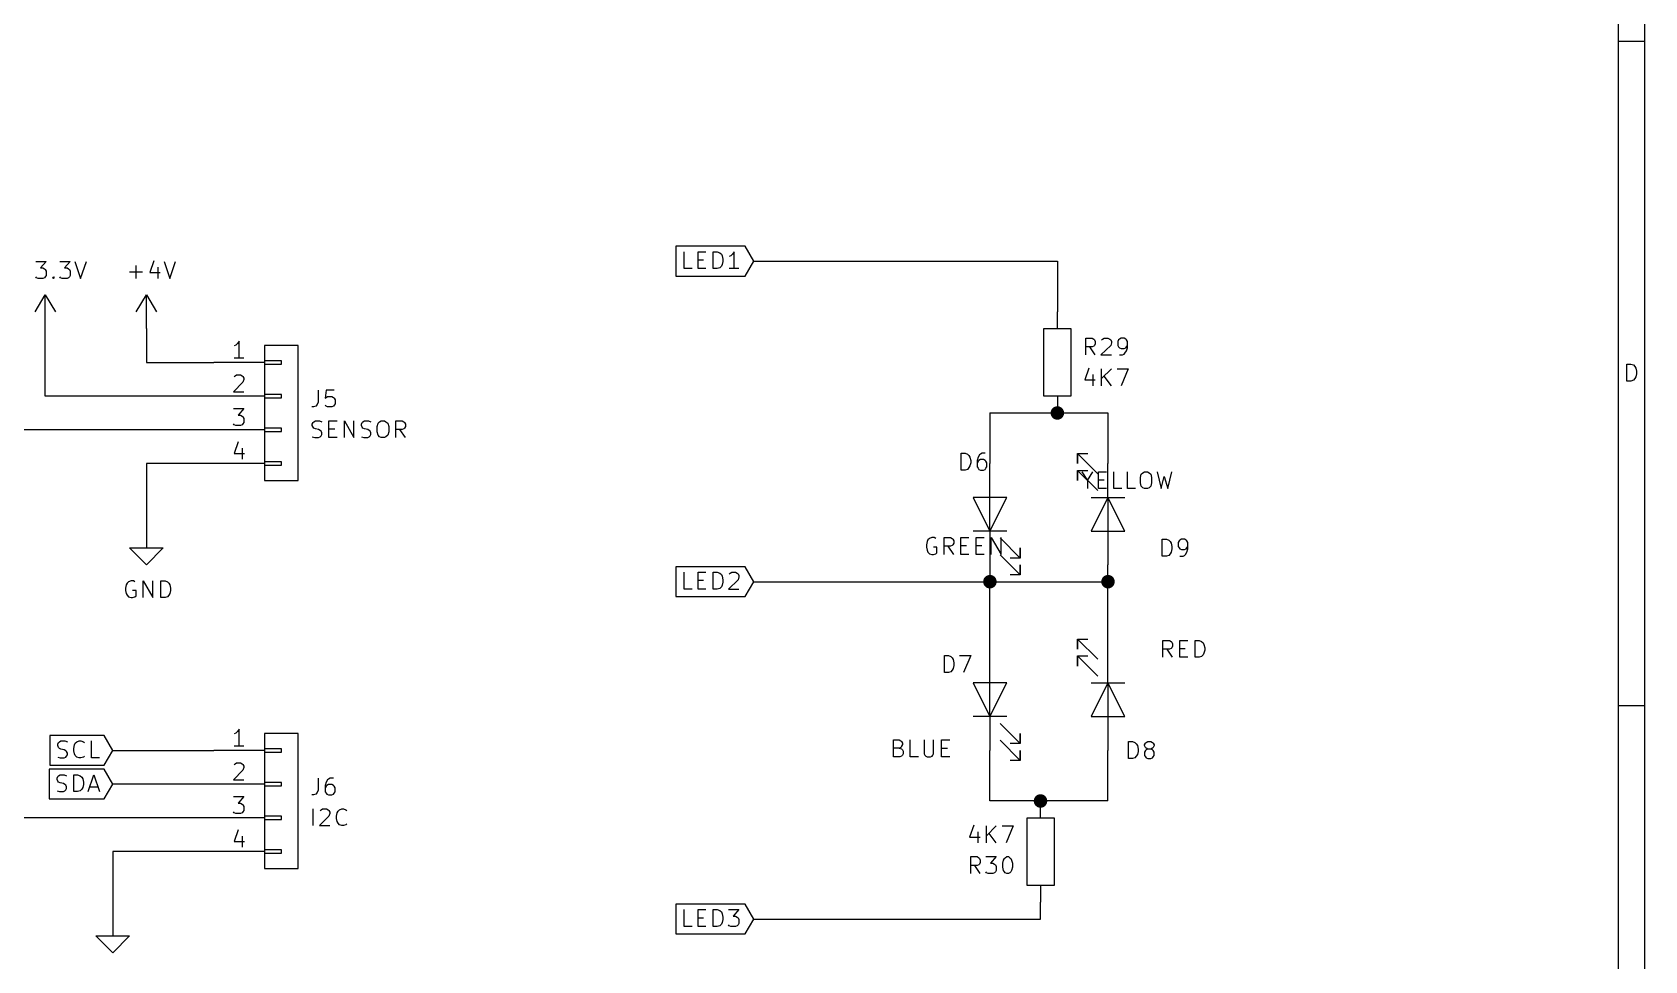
# Model space of a CAD drawing. Extents: x 10 to 410, y -287 to -10.
# Drawn here: x 288.6 to 410, y -229.2 to -159.3 of the extents above; entities that cross this region are included whole.
import ezdxf

# ---------------------------------------------------------------- set-up
doc = ezdxf.new("R2010")
doc.units = 0
doc.header["$MEASUREMENT"] = 0
for name, color, linetype in [('CYAN2', 4, 'CONTINUOUS'), ('GREEN2', 3, 'CONTINUOUS'), ('LYELLOW', 51, 'CONTINUOUS'), ('RED2', 1, 'CONTINUOUS')]:
    doc.layers.add(name, color=color, linetype=linetype)

msp = doc.modelspace()

# ---------------------------------------------------------------- linework, layer by layer
at = {"layer": 'CYAN2', "linetype": 'CONTINUOUS'}
for p, q in [((288.849, -176.555), (289.636, -176.555)), ((289.636, -176.555), (289.204, -177.038)), ((289.204, -177.038), (289.382, -177.038)), ((289.382, -177.038), (289.509, -177.114)), ((289.509, -177.114), (289.56, -177.165)), ((289.56, -177.165), (289.636, -177.292)), ((290.652, -176.555), (291.44, -176.555)), ((291.44, -176.555), (291.008, -177.038)), ((291.008, -177.038), (291.211, -177.038)), ((291.211, -177.038), (291.313, -177.114)), ((291.313, -177.114), (291.389, -177.165)), ((291.389, -177.165), (291.44, -177.292)), ((291.795, -176.555), (292.227, -177.825)), ((292.227, -177.825), (292.659, -176.555)), ((296.393, -177.825), (296.393, -176.86)), ((297.739, -176.505), (297.434, -177.394)), ((298.044, -176.987), (298.044, -177.825)), ((298.526, -176.555), (298.933, -177.825)), ((298.933, -177.825), (299.364, -176.555)), ((288.9, -177.775), (288.849, -177.698)), ((289.027, -177.825), (288.9, -177.775)), ((289.382, -177.825), (289.027, -177.825)), ((289.509, -177.775), (289.382, -177.825)), ((289.56, -177.698), (289.509, -177.775)), ((289.636, -177.597), (289.56, -177.698)), ((289.636, -177.292), (289.636, -177.597)), ((290.119, -177.775), (290.17, -177.698)), ((290.17, -177.825), (290.119, -177.775)), ((290.17, -177.698), (290.22, -177.775)), ((290.17, -177.698), (290.17, -177.825)), ((290.22, -177.775), (290.17, -177.825)), ((290.703, -177.775), (290.652, -177.698)), ((290.83, -177.825), (290.703, -177.775)), ((291.211, -177.825), (290.83, -177.825)), ((291.313, -177.775), (291.211, -177.825)), ((291.389, -177.698), (291.313, -177.775)), ((291.44, -177.597), (291.389, -177.698)), ((291.44, -177.292), (291.44, -177.597)), ((295.91, -177.343), (296.875, -177.343)), ((297.434, -177.394), (298.221, -177.394)), ((367.894, -183.591), (367.894, -182.321)), ((367.894, -182.321), (368.376, -182.321)), ((368.376, -182.982), (367.894, -182.982)), ((368.605, -183.591), (368.198, -182.982)), ((368.376, -182.321), (368.503, -182.397)), ((368.503, -182.931), (368.376, -182.982)), ((368.503, -182.397), (368.554, -182.448)), ((368.554, -182.88), (368.503, -182.931)), ((368.554, -182.448), (368.605, -182.575)), ((368.605, -182.753), (368.554, -182.88)), ((368.605, -182.575), (368.605, -182.753)), ((369.773, -182.88), (369.037, -183.591)), ((369.087, -182.448), (369.164, -182.397)), ((369.164, -182.397), (369.291, -182.321)), ((369.291, -182.321), (369.57, -182.321)), ((369.57, -182.321), (369.697, -182.397)), ((369.697, -182.397), (369.773, -182.448)), ((369.773, -182.448), (369.824, -182.575)), ((369.824, -182.677), (369.773, -182.88)), ((369.824, -182.575), (369.824, -182.677)), ((370.357, -182.448), (370.307, -182.575)), ((370.307, -182.575), (370.307, -182.88)), ((370.307, -182.88), (370.357, -182.982)), ((370.434, -182.397), (370.357, -182.448)), ((370.357, -182.982), (370.434, -183.058)), ((370.561, -182.321), (370.434, -182.397)), ((370.434, -183.058), (370.561, -183.109)), ((370.789, -182.321), (370.561, -182.321)), ((370.561, -183.109), (370.789, -183.109)), ((370.916, -182.397), (370.789, -182.321)), ((370.789, -183.109), (370.916, -183.058)), ((370.84, -183.464), (370.967, -183.286)), ((370.967, -182.448), (370.916, -182.397)), ((370.916, -183.058), (370.967, -182.982)), ((371.043, -182.575), (370.967, -182.448)), ((370.967, -182.982), (371.043, -182.88)), ((370.967, -183.286), (371.043, -183.058)), ((371.043, -183.058), (371.043, -182.575)), ((369.037, -183.591), (369.824, -183.591)), ((370.434, -183.591), (370.662, -183.591)), ((370.662, -183.591), (370.789, -183.54)), ((370.789, -183.54), (370.84, -183.464)), ((368.122, -184.582), (367.817, -185.471)), ((367.817, -185.471), (368.605, -185.471)), ((368.427, -185.064), (368.427, -185.903)), ((369.087, -185.903), (369.087, -184.633)), ((369.824, -184.633), (369.087, -185.369)), ((369.824, -185.903), (369.291, -185.191)), ((370.256, -184.633), (371.094, -184.633)), ((371.094, -184.633), (370.561, -185.903)), ((310.109, -186.233), (310.109, -187.147)), ((310.718, -186.233), (310.642, -186.842)), ((310.642, -186.842), (310.718, -186.792)), ((311.302, -186.233), (310.718, -186.233)), ((310.718, -186.792), (310.82, -186.715)), ((310.82, -186.715), (311.125, -186.715)), ((311.125, -186.715), (311.252, -186.792)), ((311.252, -186.792), (311.302, -186.842)), ((311.302, -186.842), (311.379, -186.969)), ((309.753, -187.503), (309.626, -187.503)), ((309.931, -187.452), (309.753, -187.503)), ((310.032, -187.325), (309.931, -187.452)), ((310.109, -187.147), (310.032, -187.325)), ((310.718, -187.452), (310.642, -187.376)), ((310.82, -187.503), (310.718, -187.452)), ((311.125, -187.503), (310.82, -187.503)), ((311.252, -187.452), (311.125, -187.503)), ((311.302, -187.376), (311.252, -187.452)), ((311.379, -187.274), (311.302, -187.376)), ((311.379, -186.969), (311.379, -187.274)), ((309.651, -188.798), (309.728, -188.671)), ((309.651, -188.9), (309.651, -188.798)), ((309.728, -189.027), (309.651, -188.9)), ((309.728, -188.671), (309.778, -188.62)), ((309.778, -189.103), (309.728, -189.027)), ((309.778, -188.62), (309.905, -188.544)), ((309.905, -189.154), (309.778, -189.103)), ((309.905, -188.544), (310.21, -188.544)), ((310.134, -189.205), (309.905, -189.154)), ((310.261, -189.281), (310.134, -189.205)), ((310.21, -188.544), (310.388, -188.62)), ((310.337, -189.332), (310.261, -189.281)), ((310.388, -189.459), (310.337, -189.332)), ((310.921, -189.814), (310.921, -188.544)), ((310.921, -188.544), (311.531, -188.544)), ((310.921, -189.154), (311.353, -189.154)), ((312.09, -189.814), (312.09, -188.544)), ((312.09, -188.544), (312.801, -189.814)), ((312.801, -189.814), (312.801, -188.544)), ((313.36, -188.798), (313.411, -188.671)), ((313.36, -188.9), (313.36, -188.798)), ((313.411, -189.027), (313.36, -188.9)), ((313.411, -188.671), (313.461, -188.62)), ((313.461, -189.103), (313.411, -189.027)), ((313.461, -188.62), (313.588, -188.544)), ((313.588, -189.154), (313.461, -189.103)), ((313.588, -188.544), (313.893, -188.544)), ((313.842, -189.205), (313.588, -189.154)), ((313.944, -189.281), (313.842, -189.205)), ((313.893, -188.544), (314.071, -188.62)), ((314.02, -189.332), (313.944, -189.281)), ((314.071, -189.459), (314.02, -189.332)), ((314.554, -188.976), (314.63, -188.722)), ((314.554, -189.382), (314.554, -188.976)), ((314.63, -189.636), (314.554, -189.382)), ((314.63, -188.722), (314.731, -188.62)), ((314.731, -188.62), (314.858, -188.544)), ((314.858, -188.544), (315.112, -188.544)), ((315.112, -188.544), (315.214, -188.62)), ((315.214, -188.62), (315.341, -188.722)), ((315.341, -188.722), (315.417, -188.976)), ((315.417, -189.382), (315.341, -189.636)), ((315.417, -188.976), (315.417, -189.382)), ((315.951, -189.814), (315.951, -188.544)), ((315.951, -188.544), (316.433, -188.544)), ((316.433, -189.205), (315.951, -189.205)), ((316.687, -189.814), (316.255, -189.205)), ((316.433, -188.544), (316.56, -188.62)), ((316.56, -189.154), (316.433, -189.205)), ((316.56, -188.62), (316.611, -188.671)), ((316.611, -189.103), (316.56, -189.154)), ((316.611, -188.671), (316.687, -188.798)), ((316.687, -188.976), (316.611, -189.103)), ((316.687, -188.798), (316.687, -188.976)), ((309.651, -189.763), (309.855, -189.814)), ((309.855, -189.814), (310.134, -189.814)), ((310.134, -189.814), (310.261, -189.763)), ((310.261, -189.763), (310.337, -189.687)), ((310.337, -189.687), (310.388, -189.586)), ((310.388, -189.586), (310.388, -189.459)), ((311.531, -189.814), (310.921, -189.814)), ((313.36, -189.763), (313.538, -189.814)), ((313.538, -189.814), (313.842, -189.814)), ((313.842, -189.814), (313.944, -189.763)), ((313.944, -189.763), (314.02, -189.687)), ((314.02, -189.687), (314.071, -189.586)), ((314.071, -189.586), (314.071, -189.459)), ((314.731, -189.763), (314.63, -189.636)), ((314.858, -189.814), (314.731, -189.763)), ((315.112, -189.814), (314.858, -189.814)), ((315.214, -189.763), (315.112, -189.814)), ((315.341, -189.636), (315.214, -189.763)), ((358.521, -192.253), (358.521, -190.983)), ((358.521, -190.983), (358.826, -190.983)), ((358.826, -190.983), (359.004, -191.059)), ((359.004, -191.059), (359.105, -191.16)), ((359.105, -191.16), (359.181, -191.287)), ((359.181, -191.287), (359.232, -191.541)), ((359.232, -191.719), (359.181, -191.948)), ((359.232, -191.541), (359.232, -191.719)), ((359.791, -191.287), (359.715, -191.541)), ((359.715, -191.541), (359.715, -192.024)), ((359.791, -191.592), (359.715, -191.719)), ((359.893, -191.11), (359.791, -191.287)), ((359.842, -191.541), (359.791, -191.592)), ((359.969, -191.465), (359.842, -191.541)), ((359.969, -191.059), (359.893, -191.11)), ((360.096, -190.983), (359.969, -191.059)), ((360.197, -191.465), (359.969, -191.465)), ((360.324, -190.983), (360.096, -190.983)), ((360.324, -191.541), (360.197, -191.465)), ((360.375, -191.592), (360.324, -191.541)), ((360.451, -191.719), (360.375, -191.592)), ((360.451, -192.024), (360.451, -191.719)), ((358.826, -192.253), (358.521, -192.253)), ((359.004, -192.202), (358.826, -192.253)), ((359.105, -192.075), (359.004, -192.202)), ((359.181, -191.948), (359.105, -192.075)), ((359.715, -192.024), (359.791, -192.126)), ((359.791, -192.126), (359.842, -192.202)), ((359.842, -192.202), (359.969, -192.253)), ((359.969, -192.253), (360.197, -192.253)), ((360.197, -192.253), (360.324, -192.202)), ((360.324, -192.202), (360.375, -192.126)), ((360.375, -192.126), (360.451, -192.024)), ((367.589, -192.38), (368.021, -193.04)), ((368.021, -193.04), (368.427, -192.38)), ((368.859, -193.65), (368.859, -192.38)), ((368.859, -192.38), (369.468, -192.38)), ((368.859, -192.989), (369.291, -192.989)), ((370.002, -193.65), (370.002, -192.38)), ((371.043, -193.65), (371.043, -192.38)), ((372.008, -192.811), (372.059, -192.557)), ((372.008, -193.218), (372.008, -192.811)), ((372.059, -192.557), (372.186, -192.456)), ((372.186, -192.456), (372.313, -192.38)), ((372.313, -192.38), (372.542, -192.38)), ((372.542, -192.38), (372.669, -192.456)), ((372.669, -192.456), (372.796, -192.557)), ((372.796, -192.557), (372.847, -192.811)), ((372.847, -192.811), (372.847, -193.218)), ((373.278, -192.38), (373.583, -193.65)), ((373.583, -193.65), (373.812, -192.735)), ((373.812, -192.735), (374.066, -193.65)), ((374.066, -193.65), (374.371, -192.38)), ((368.021, -193.04), (368.021, -193.65)), ((369.468, -193.65), (368.859, -193.65)), ((370.611, -193.65), (370.002, -193.65)), ((371.653, -193.65), (371.043, -193.65)), ((372.059, -193.472), (372.008, -193.218)), ((372.186, -193.599), (372.059, -193.472)), ((372.313, -193.65), (372.186, -193.599)), ((372.542, -193.65), (372.313, -193.65)), ((372.669, -193.599), (372.542, -193.65)), ((372.796, -193.472), (372.669, -193.599)), ((372.847, -193.218), (372.796, -193.472)), ((355.956, -197.637), (355.905, -197.891)), ((356.006, -197.51), (355.956, -197.637)), ((356.133, -197.409), (356.006, -197.51)), ((356.311, -197.333), (356.133, -197.409)), ((356.489, -197.333), (356.311, -197.333)), ((356.616, -197.409), (356.489, -197.333)), ((357.226, -198.603), (357.226, -197.333)), ((357.226, -197.333), (357.708, -197.333)), ((357.708, -197.333), (357.835, -197.409)), ((357.835, -197.409), (357.886, -197.46)), ((357.886, -197.46), (357.962, -197.587)), ((357.962, -197.764), (357.886, -197.891)), ((357.962, -197.587), (357.962, -197.764)), ((358.496, -198.603), (358.496, -197.333)), ((358.496, -197.333), (359.105, -197.333)), ((359.639, -198.603), (359.639, -197.333)), ((359.639, -197.333), (360.248, -197.333)), ((360.782, -198.603), (360.782, -197.333)), ((360.782, -197.333), (361.518, -198.603)), ((361.518, -198.603), (361.518, -197.333)), ((373.659, -198.73), (373.659, -197.46)), ((373.659, -197.46), (373.964, -197.46)), ((373.964, -197.46), (374.142, -197.536)), ((374.142, -197.536), (374.244, -197.637)), ((374.244, -197.637), (374.32, -197.764)), ((374.32, -197.764), (374.371, -198.018)), ((374.929, -197.587), (374.853, -197.714)), ((374.853, -197.714), (374.853, -198.018)), ((374.98, -197.536), (374.929, -197.587)), ((375.107, -197.46), (374.98, -197.536)), ((375.336, -197.46), (375.107, -197.46)), ((375.463, -197.536), (375.336, -197.46)), ((375.514, -197.587), (375.463, -197.536)), ((375.59, -197.714), (375.514, -197.587)), ((375.59, -198.196), (375.59, -197.714)), ((355.905, -197.891), (355.905, -198.069)), ((355.905, -198.069), (355.956, -198.298)), ((355.956, -198.298), (356.006, -198.425)), ((356.006, -198.425), (356.133, -198.552)), ((356.133, -198.552), (356.311, -198.603)), ((356.311, -198.603), (356.438, -198.603)), ((356.692, -198.069), (356.438, -198.069)), ((356.438, -198.603), (356.616, -198.552)), ((356.616, -198.552), (356.692, -198.476)), ((356.692, -198.476), (356.692, -198.069)), ((357.708, -197.993), (357.226, -197.993)), ((357.962, -198.603), (357.53, -197.993)), ((357.835, -197.942), (357.708, -197.993)), ((357.886, -197.891), (357.835, -197.942)), ((358.496, -197.942), (358.927, -197.942)), ((359.105, -198.603), (358.496, -198.603)), ((359.639, -197.942), (360.07, -197.942)), ((360.248, -198.603), (359.639, -198.603)), ((373.964, -198.73), (373.659, -198.73)), ((374.142, -198.679), (373.964, -198.73)), ((374.244, -198.552), (374.142, -198.679)), ((374.32, -198.425), (374.244, -198.552)), ((374.371, -198.196), (374.32, -198.425)), ((374.371, -198.018), (374.371, -198.196)), ((374.853, -198.018), (374.929, -198.12)), ((374.929, -198.12), (374.98, -198.196)), ((374.98, -198.196), (375.107, -198.247)), ((374.98, -198.73), (375.234, -198.73)), ((375.107, -198.247), (375.336, -198.247)), ((375.234, -198.73), (375.336, -198.679)), ((375.336, -198.247), (375.463, -198.196)), ((375.336, -198.679), (375.412, -198.603)), ((375.412, -198.603), (375.514, -198.425)), ((375.463, -198.196), (375.514, -198.12)), ((375.514, -198.12), (375.59, -198.018)), ((375.514, -198.425), (375.59, -198.196)), ((295.656, -200.889), (295.605, -201.143)), ((295.605, -201.143), (295.605, -201.32)), ((295.605, -201.32), (295.656, -201.549)), ((295.732, -200.762), (295.656, -200.889)), ((295.834, -200.66), (295.732, -200.762)), ((296.037, -200.584), (295.834, -200.66)), ((296.215, -200.584), (296.037, -200.584)), ((296.393, -201.32), (296.139, -201.32)), ((296.316, -200.66), (296.215, -200.584)), ((296.393, -201.727), (296.393, -201.32)), ((296.926, -201.854), (296.926, -200.584)), ((296.926, -200.584), (297.663, -201.854)), ((297.663, -201.854), (297.663, -200.584)), ((298.272, -201.854), (298.272, -200.584)), ((298.272, -200.584), (298.577, -200.584)), ((298.577, -200.584), (298.755, -200.66)), ((298.755, -200.66), (298.856, -200.762)), ((298.856, -200.762), (298.933, -200.889)), ((298.933, -200.889), (298.983, -201.143)), ((298.983, -201.32), (298.933, -201.549)), ((298.983, -201.143), (298.983, -201.32)), ((295.656, -201.549), (295.732, -201.676)), ((295.732, -201.676), (295.834, -201.803)), ((295.834, -201.803), (296.037, -201.854)), ((296.037, -201.854), (296.139, -201.854)), ((296.139, -201.854), (296.316, -201.803)), ((296.316, -201.803), (296.393, -201.727)), ((298.577, -201.854), (298.272, -201.854)), ((298.755, -201.803), (298.577, -201.854)), ((298.856, -201.676), (298.755, -201.803)), ((298.933, -201.549), (298.856, -201.676)), ((373.71, -206.35), (373.71, -205.08)), ((373.71, -205.08), (374.193, -205.08)), ((374.193, -205.08), (374.32, -205.156)), ((374.32, -205.156), (374.371, -205.207)), ((374.98, -206.35), (374.98, -205.08)), ((374.98, -205.08), (375.59, -205.08)), ((376.123, -206.35), (376.123, -205.08)), ((376.123, -205.08), (376.428, -205.08)), ((376.428, -205.08), (376.606, -205.156)), ((376.606, -205.156), (376.733, -205.257)), ((357.251, -207.493), (357.251, -206.223)), ((357.251, -206.223), (357.556, -206.223)), ((357.556, -206.223), (357.734, -206.299)), ((357.734, -206.299), (357.835, -206.4)), ((358.394, -206.223), (359.232, -206.223)), ((359.232, -206.223), (358.699, -207.493)), ((374.193, -205.74), (373.71, -205.74)), ((374.421, -206.35), (374.015, -205.74)), ((374.32, -205.689), (374.193, -205.74)), ((374.371, -205.638), (374.32, -205.689)), ((374.371, -205.207), (374.421, -205.334)), ((374.421, -205.511), (374.371, -205.638)), ((374.421, -205.334), (374.421, -205.511)), ((374.98, -205.689), (375.387, -205.689)), ((375.59, -206.35), (374.98, -206.35)), ((376.428, -206.35), (376.123, -206.35)), ((376.606, -206.299), (376.428, -206.35)), ((376.733, -206.172), (376.606, -206.299)), ((376.733, -205.257), (376.784, -205.384)), ((376.784, -206.045), (376.733, -206.172)), ((376.784, -205.384), (376.86, -205.638)), ((376.86, -205.816), (376.784, -206.045)), ((376.86, -205.638), (376.86, -205.816)), ((357.556, -207.493), (357.251, -207.493)), ((357.734, -207.442), (357.556, -207.493)), ((357.835, -207.315), (357.734, -207.442)), ((357.835, -206.4), (357.911, -206.527)), ((357.911, -207.188), (357.835, -207.315)), ((357.911, -206.527), (357.962, -206.781)), ((357.962, -206.959), (357.911, -207.188)), ((357.962, -206.781), (357.962, -206.959)), ((353.416, -213.843), (353.416, -212.573)), ((353.416, -212.573), (353.847, -212.573)), ((353.847, -213.182), (353.416, -213.182)), ((353.847, -212.573), (353.974, -212.649)), ((353.974, -213.131), (353.847, -213.182)), ((353.847, -213.182), (354.025, -213.233)), ((353.974, -212.649), (354.025, -212.7)), ((354.025, -213.055), (353.974, -213.131)), ((354.025, -212.7), (354.101, -212.827)), ((354.101, -212.928), (354.025, -213.055)), ((354.025, -213.233), (354.101, -213.309)), ((354.101, -212.827), (354.101, -212.928)), ((354.101, -213.309), (354.152, -213.411)), ((354.152, -213.614), (354.101, -213.716)), ((354.152, -213.411), (354.152, -213.614)), ((354.686, -213.843), (354.686, -212.573)), ((355.727, -212.573), (355.727, -213.614)), ((355.727, -213.614), (355.778, -213.716)), ((356.387, -213.716), (356.438, -213.614)), ((356.438, -213.614), (356.438, -212.573)), ((357.048, -213.843), (357.048, -212.573)), ((357.048, -212.573), (357.657, -212.573)), ((357.048, -213.182), (357.48, -213.182)), ((371.119, -213.97), (371.119, -212.7)), ((371.119, -212.7), (371.424, -212.7)), ((371.424, -212.7), (371.602, -212.776)), ((371.602, -212.776), (371.704, -212.877)), ((371.704, -212.877), (371.78, -213.004)), ((371.78, -213.004), (371.831, -213.258)), ((371.831, -213.436), (371.78, -213.665)), ((371.831, -213.258), (371.831, -213.436)), ((372.313, -212.954), (372.389, -212.827)), ((372.313, -213.004), (372.313, -212.954)), ((372.389, -213.131), (372.313, -213.004)), ((372.389, -213.36), (372.313, -213.487)), ((372.313, -213.487), (372.313, -213.741)), ((372.389, -212.827), (372.44, -212.776)), ((372.44, -213.182), (372.389, -213.131)), ((372.44, -213.309), (372.389, -213.36)), ((372.44, -212.776), (372.567, -212.7)), ((372.567, -213.258), (372.44, -213.182)), ((372.567, -213.258), (372.44, -213.309)), ((372.567, -212.7), (372.796, -212.7)), ((372.796, -213.258), (372.567, -213.258)), ((372.796, -212.7), (372.923, -212.776)), ((372.923, -213.182), (372.796, -213.258)), ((372.923, -213.309), (372.796, -213.258)), ((372.923, -212.776), (372.974, -212.827)), ((372.974, -213.131), (372.923, -213.182)), ((372.974, -213.36), (372.923, -213.309)), ((372.974, -212.827), (373.05, -212.954)), ((373.05, -213.004), (372.974, -213.131)), ((373.05, -213.487), (372.974, -213.36)), ((373.05, -212.954), (373.05, -213.004)), ((373.05, -213.741), (373.05, -213.487)), ((353.898, -213.843), (353.416, -213.843)), ((354.025, -213.792), (353.898, -213.843)), ((354.101, -213.716), (354.025, -213.792)), ((355.295, -213.843), (354.686, -213.843)), ((355.778, -213.716), (355.854, -213.792)), ((355.854, -213.792), (355.956, -213.843)), ((355.956, -213.843), (356.21, -213.843)), ((356.21, -213.843), (356.337, -213.792)), ((356.337, -213.792), (356.387, -213.716)), ((357.657, -213.843), (357.048, -213.843)), ((371.424, -213.97), (371.119, -213.97)), ((371.602, -213.919), (371.424, -213.97)), ((371.704, -213.792), (371.602, -213.919)), ((371.78, -213.665), (371.704, -213.792)), ((372.313, -213.741), (372.389, -213.843)), ((372.389, -213.843), (372.44, -213.919)), ((372.44, -213.919), (372.567, -213.97)), ((372.567, -213.97), (372.796, -213.97)), ((372.796, -213.97), (372.923, -213.919)), ((372.923, -213.919), (372.974, -213.843)), ((372.974, -213.843), (373.05, -213.741)), ((310.109, -215.443), (310.109, -216.357)), ((310.718, -215.748), (310.642, -216.002)), ((310.642, -216.002), (310.642, -216.484)), ((310.718, -216.052), (310.642, -216.179)), ((310.82, -215.57), (310.718, -215.748)), ((310.769, -216.002), (310.718, -216.052)), ((310.896, -215.925), (310.769, -216.002)), ((310.896, -215.519), (310.82, -215.57)), ((311.023, -215.443), (310.896, -215.519)), ((311.125, -215.925), (310.896, -215.925)), ((311.252, -215.443), (311.023, -215.443)), ((311.252, -216.002), (311.125, -215.925)), ((311.302, -216.052), (311.252, -216.002)), ((311.379, -216.179), (311.302, -216.052)), ((309.753, -216.713), (309.626, -216.713)), ((309.931, -216.662), (309.753, -216.713)), ((310.032, -216.535), (309.931, -216.662)), ((310.109, -216.357), (310.032, -216.535)), ((310.642, -216.484), (310.718, -216.586)), ((310.718, -216.586), (310.769, -216.662)), ((310.769, -216.662), (310.896, -216.713)), ((310.896, -216.713), (311.125, -216.713)), ((311.125, -216.713), (311.252, -216.662)), ((311.252, -216.662), (311.302, -216.586)), ((311.302, -216.586), (311.379, -216.484)), ((311.379, -216.484), (311.379, -216.179)), ((309.728, -219.024), (309.728, -217.754)), ((310.921, -218.313), (310.21, -219.024)), ((310.261, -217.881), (310.337, -217.83)), ((310.337, -217.83), (310.439, -217.754)), ((310.439, -217.754), (310.744, -217.754)), ((310.744, -217.754), (310.871, -217.83)), ((310.871, -217.83), (310.921, -217.881)), ((310.921, -217.881), (310.998, -218.008)), ((310.998, -218.11), (310.921, -218.313)), ((310.998, -218.008), (310.998, -218.11)), ((311.48, -218.313), (311.531, -218.059)), ((311.48, -218.491), (311.48, -218.313)), ((311.531, -218.719), (311.48, -218.491)), ((311.531, -218.059), (311.607, -217.932)), ((311.607, -217.932), (311.709, -217.83)), ((311.709, -217.83), (311.887, -217.754)), ((311.887, -217.754), (312.014, -217.754)), ((312.014, -217.754), (312.191, -217.83)), ((312.191, -217.83), (312.268, -217.881)), ((310.21, -219.024), (310.998, -219.024)), ((311.607, -218.846), (311.531, -218.719)), ((311.709, -218.973), (311.607, -218.846)), ((311.887, -219.024), (311.709, -218.973)), ((312.014, -219.024), (311.887, -219.024)), ((312.191, -218.973), (312.014, -219.024)), ((312.268, -218.897), (312.191, -218.973)), ((359.461, -218.999), (359.156, -219.888)), ((359.766, -219.481), (359.766, -220.32)), ((360.426, -220.32), (360.426, -219.05)), ((361.163, -219.05), (360.426, -219.786)), ((361.163, -220.32), (360.629, -219.608)), ((361.594, -219.05), (362.433, -219.05)), ((362.433, -219.05), (361.899, -220.32)), ((359.156, -219.888), (359.943, -219.888)), ((359.232, -222.631), (359.232, -221.361)), ((359.232, -221.361), (359.715, -221.361)), ((359.715, -222.021), (359.232, -222.021)), ((359.943, -222.631), (359.537, -222.021)), ((359.715, -221.361), (359.842, -221.437)), ((359.842, -221.971), (359.715, -222.021)), ((359.842, -221.437), (359.893, -221.488)), ((359.893, -221.92), (359.842, -221.971)), ((359.893, -221.488), (359.943, -221.615)), ((359.943, -221.793), (359.893, -221.92)), ((359.943, -221.615), (359.943, -221.793)), ((360.375, -221.361), (361.163, -221.361)), ((361.163, -221.361), (360.731, -221.844)), ((360.731, -221.844), (360.909, -221.844)), ((360.909, -221.844), (361.036, -221.92)), ((361.036, -221.92), (361.112, -221.971)), ((361.112, -221.971), (361.163, -222.098)), ((361.163, -222.098), (361.163, -222.402)), ((361.645, -221.844), (361.696, -221.615)), ((361.645, -222.148), (361.645, -221.844)), ((361.696, -222.402), (361.645, -222.148)), ((361.696, -221.615), (361.772, -221.488)), ((361.772, -221.488), (361.823, -221.437)), ((361.823, -221.437), (361.95, -221.361)), ((361.95, -221.361), (362.077, -221.361)), ((362.077, -221.361), (362.179, -221.437)), ((362.179, -221.437), (362.255, -221.488)), ((362.255, -221.488), (362.306, -221.615)), ((362.306, -221.615), (362.382, -221.844)), ((362.382, -222.148), (362.306, -222.402)), ((362.382, -221.844), (362.382, -222.148)), ((360.426, -222.58), (360.375, -222.504)), ((360.553, -222.631), (360.426, -222.58)), ((360.909, -222.631), (360.553, -222.631)), ((361.036, -222.58), (360.909, -222.631)), ((361.112, -222.504), (361.036, -222.58)), ((361.163, -222.402), (361.112, -222.504)), ((361.772, -222.504), (361.696, -222.402)), ((361.823, -222.58), (361.772, -222.504)), ((361.95, -222.631), (361.823, -222.58)), ((362.077, -222.631), (361.95, -222.631)), ((362.179, -222.58), (362.077, -222.631)), ((362.255, -222.504), (362.179, -222.58)), ((362.306, -222.402), (362.255, -222.504))]:
    msp.add_line(p, q, dxfattribs=at)
at = {"layer": 'GREEN2', "linetype": 'CONTINUOUS'}
for p, q in [((342.9, -176.53), (365.76, -176.53)), ((365.76, -176.53), (365.76, -180.34)), ((289.56, -186.69), (289.56, -181.61)), ((297.18, -181.61), (297.18, -184.15)), ((297.18, -184.15), (302.26, -184.15)), ((302.26, -186.69), (289.56, -186.69)), ((360.68, -187.96), (365.76, -187.96)), ((360.68, -187.96), (360.68, -191.77)), ((365.76, -187.96), (369.57, -187.96)), ((369.57, -187.96), (369.57, -191.77)), ((302.26, -189.23), (284.48, -189.23)), ((302.26, -191.77), (297.18, -191.77)), ((297.18, -191.77), (297.18, -196.85)), ((360.68, -199.39), (360.68, -200.66)), ((369.57, -200.66), (369.57, -199.39)), ((342.9, -200.66), (360.68, -200.66)), ((360.68, -200.66), (369.57, -200.66)), ((360.68, -205.74), (360.68, -200.66)), ((369.57, -205.74), (369.57, -200.66)), ((294.64, -213.36), (302.26, -213.36)), ((360.68, -217.17), (360.68, -213.36)), ((369.57, -217.17), (369.57, -213.36)), ((302.26, -215.9), (294.64, -215.9)), ((364.49, -217.17), (360.68, -217.17)), ((369.57, -217.17), (364.49, -217.17)), ((302.26, -218.44), (279.4, -218.44)), ((302.26, -220.98), (294.64, -220.98)), ((294.64, -220.98), (294.64, -226.06)), ((364.49, -226.06), (364.49, -224.79)), ((342.9, -226.06), (364.49, -226.06))]:
    msp.add_line(p, q, dxfattribs=at)
at = {"layer": 'GREEN2', "const_width": 0.508}
for points in [[(365.506, -187.96, 1), (366.014, -187.96, 1)], [(360.426, -200.66, 1), (360.934, -200.66, 1)], [(369.316, -200.66, 1), (369.824, -200.66, 1)], [(364.236, -217.17, 1), (364.744, -217.17, 1)]]:
    msp.add_lwpolyline(points, format="xyb", close=True, dxfattribs=at)
at = {"layer": 'LYELLOW', "linetype": 'CONTINUOUS'}
for p, q in [((306.07, -182.88), (306.07, -193.04)), ((308.61, -182.88), (306.07, -182.88)), ((308.61, -193.04), (308.61, -182.88)), ((306.07, -193.04), (308.61, -193.04)), ((306.07, -212.09), (306.07, -222.25)), ((308.61, -212.09), (306.07, -212.09)), ((308.61, -222.25), (308.61, -212.09)), ((306.07, -222.25), (308.61, -222.25))]:
    msp.add_line(p, q, dxfattribs=at)
at = {"layer": 'RED2', "linetype": 'CONTINUOUS'}
for p, q in [((409.981, -286.995), (409.981, -10.0076)), ((408, -285.013), (408, -11.9888)), ((409.981, -159.995), (408, -159.995)), ((342.265, -175.412), (337.033, -175.412)), ((337.033, -175.412), (337.033, -176.53)), ((337.668, -177.089), (337.668, -175.819)), ((338.709, -177.089), (338.709, -175.819)), ((338.709, -175.819), (339.293, -175.819)), ((339.852, -177.089), (339.852, -175.819)), ((339.852, -175.819), (340.157, -175.819)), ((340.157, -175.819), (340.335, -175.895)), ((340.335, -175.895), (340.462, -175.997)), ((340.462, -175.997), (340.512, -176.124)), ((341.3, -175.997), (341.173, -176.124)), ((341.427, -175.819), (341.3, -175.997)), ((341.427, -177.089), (341.427, -175.819)), ((342.9, -176.53), (342.265, -175.412)), ((337.033, -176.53), (337.033, -177.648)), ((338.277, -177.089), (337.668, -177.089)), ((338.709, -176.428), (339.115, -176.428)), ((339.293, -177.089), (338.709, -177.089)), ((340.157, -177.089), (339.852, -177.089)), ((340.335, -177.038), (340.157, -177.089)), ((340.462, -176.911), (340.335, -177.038)), ((340.512, -176.784), (340.462, -176.911)), ((340.512, -176.124), (340.563, -176.378)), ((340.563, -176.555), (340.512, -176.784)), ((340.563, -176.378), (340.563, -176.555)), ((341.173, -176.124), (341.046, -176.174)), ((341.782, -177.089), (341.046, -177.089)), ((342.265, -177.648), (342.9, -176.53)), ((337.033, -177.648), (342.265, -177.648)), ((288.798, -180.34), (289.56, -179.07)), ((289.56, -181.61), (289.56, -179.07)), ((289.56, -179.07), (290.322, -180.34)), ((296.418, -180.34), (297.18, -179.07)), ((297.18, -181.61), (297.18, -179.07)), ((297.18, -179.07), (297.942, -180.34)), ((365.76, -181.61), (365.76, -180.34)), ((364.744, -186.69), (364.744, -181.61)), ((364.744, -181.61), (366.776, -181.61)), ((366.776, -181.61), (366.776, -186.69)), ((303.911, -182.855), (303.784, -182.905)), ((304.038, -182.728), (303.911, -182.855)), ((304.165, -182.55), (304.038, -182.728)), ((304.165, -183.82), (304.165, -182.55)), ((306.07, -182.88), (306.07, -193.04)), ((308.61, -182.88), (306.07, -182.88)), ((308.61, -193.04), (308.61, -182.88)), ((306.07, -184.15), (302.26, -184.15)), ((304.521, -183.82), (303.784, -183.82)), ((306.07, -184.023), (306.07, -184.277)), ((307.34, -184.023), (306.07, -184.023)), ((306.07, -184.277), (307.34, -184.277)), ((307.34, -184.277), (307.34, -184.023)), ((408.635, -185.572), (408.635, -184.277)), ((408.635, -184.277), (408.94, -184.277)), ((408.94, -184.277), (409.143, -184.328)), ((409.143, -184.328), (409.245, -184.455)), ((409.245, -184.455), (409.321, -184.582)), ((304.444, -185.649), (303.733, -186.36)), ((303.784, -185.217), (303.86, -185.166)), ((303.86, -185.166), (303.962, -185.09)), ((303.962, -185.09), (304.267, -185.09)), ((304.267, -185.09), (304.394, -185.166)), ((304.394, -185.166), (304.444, -185.217)), ((304.444, -185.217), (304.521, -185.344)), ((304.521, -185.445), (304.444, -185.649)), ((304.521, -185.344), (304.521, -185.445)), ((408.94, -185.572), (408.635, -185.572)), ((409.143, -185.496), (408.94, -185.572)), ((409.245, -185.369), (409.143, -185.496)), ((409.321, -185.242), (409.245, -185.369)), ((409.321, -184.582), (409.372, -184.81)), ((409.372, -185.014), (409.321, -185.242)), ((409.372, -184.81), (409.372, -185.014)), ((306.07, -186.69), (302.26, -186.69)), ((303.733, -186.36), (304.521, -186.36)), ((306.07, -186.563), (306.07, -186.817)), ((307.34, -186.563), (306.07, -186.563)), ((306.07, -186.817), (307.34, -186.817)), ((307.34, -186.817), (307.34, -186.563)), ((366.776, -186.69), (364.744, -186.69)), ((365.76, -186.69), (365.76, -187.96)), ((303.733, -187.63), (304.521, -187.63)), ((304.521, -187.63), (304.089, -188.112)), ((304.089, -188.112), (304.267, -188.112)), ((304.267, -188.112), (304.394, -188.189)), ((306.07, -189.23), (302.26, -189.23)), ((303.784, -188.849), (303.733, -188.773)), ((303.911, -188.9), (303.784, -188.849)), ((304.267, -188.9), (303.911, -188.9)), ((304.394, -188.849), (304.267, -188.9)), ((304.394, -188.189), (304.444, -188.239)), ((304.444, -188.773), (304.394, -188.849)), ((304.444, -188.239), (304.521, -188.366)), ((304.521, -188.671), (304.444, -188.773)), ((304.521, -188.366), (304.521, -188.671)), ((306.07, -189.103), (306.07, -189.357)), ((307.34, -189.103), (306.07, -189.103)), ((306.07, -189.357), (307.34, -189.357)), ((307.34, -189.357), (307.34, -189.103)), ((304.089, -190.119), (303.784, -191.008)), ((306.07, -191.77), (302.26, -191.77)), ((303.784, -191.008), (304.571, -191.008)), ((304.394, -190.602), (304.394, -191.44)), ((306.07, -191.643), (306.07, -191.897)), ((307.34, -191.643), (306.07, -191.643)), ((307.34, -191.897), (307.34, -191.643)), ((360.68, -194.31), (360.68, -191.77)), ((368.808, -192.532), (367.284, -191.008)), ((367.284, -191.008), (367.284, -191.77)), ((367.284, -191.77), (367.284, -191.008)), ((367.284, -191.008), (368.046, -191.008)), ((369.57, -194.31), (369.57, -191.77)), ((306.07, -191.897), (307.34, -191.897)), ((368.808, -193.802), (367.284, -192.278)), ((367.284, -192.278), (367.284, -193.04)), ((367.284, -193.04), (367.284, -192.278)), ((367.284, -192.278), (368.046, -192.278)), ((306.07, -193.04), (308.61, -193.04)), ((361.95, -194.31), (359.41, -194.31)), ((359.41, -194.31), (360.68, -196.85)), ((360.68, -196.85), (360.68, -194.31)), ((360.68, -196.85), (361.95, -194.31)), ((368.3, -194.31), (370.84, -194.31)), ((369.57, -194.31), (368.3, -196.85)), ((369.57, -194.31), (369.57, -196.85)), ((370.84, -196.85), (369.57, -194.31)), ((297.18, -196.85), (297.18, -198.12)), ((361.95, -196.85), (359.41, -196.85)), ((360.68, -196.85), (360.68, -199.39)), ((361.442, -197.358), (362.966, -198.882)), ((368.3, -196.85), (370.84, -196.85)), ((369.57, -196.85), (369.57, -199.39)), ((297.18, -199.39), (295.91, -198.12)), ((295.91, -198.12), (297.18, -198.12)), ((297.18, -198.12), (298.45, -198.12)), ((298.45, -198.12), (297.18, -199.39)), ((361.442, -198.628), (362.966, -200.152)), ((362.966, -198.882), (362.204, -198.882)), ((362.966, -198.882), (362.966, -198.12)), ((362.966, -198.12), (362.966, -198.882)), ((342.265, -199.542), (337.033, -199.542)), ((337.033, -199.542), (337.033, -200.66)), ((337.668, -201.219), (337.668, -199.949)), ((338.709, -201.219), (338.709, -199.949)), ((338.709, -199.949), (339.293, -199.949)), ((339.852, -201.219), (339.852, -199.949)), ((339.852, -199.949), (340.157, -199.949)), ((340.157, -199.949), (340.335, -200.025)), ((340.335, -200.025), (340.462, -200.127)), ((340.462, -200.127), (340.512, -200.254)), ((340.512, -200.254), (340.563, -200.508)), ((341.046, -200.076), (341.122, -200.025)), ((341.122, -200.025), (341.249, -199.949)), ((341.249, -199.949), (341.528, -199.949)), ((341.528, -199.949), (341.655, -200.025)), ((341.655, -200.025), (341.732, -200.076)), ((341.732, -200.076), (341.782, -200.203)), ((341.782, -200.304), (341.732, -200.508)), ((341.782, -200.203), (341.782, -200.304)), ((342.9, -200.66), (342.265, -199.542)), ((362.966, -200.152), (362.204, -200.152)), ((362.966, -200.152), (362.966, -199.39)), ((362.966, -199.39), (362.966, -200.152)), ((337.033, -200.66), (337.033, -201.778)), ((338.277, -201.219), (337.668, -201.219)), ((338.709, -200.558), (339.115, -200.558)), ((339.293, -201.219), (338.709, -201.219)), ((340.157, -201.219), (339.852, -201.219)), ((340.335, -201.168), (340.157, -201.219)), ((340.462, -201.041), (340.335, -201.168)), ((340.512, -200.914), (340.462, -201.041)), ((340.563, -200.685), (340.512, -200.914)), ((340.563, -200.508), (340.563, -200.685)), ((341.732, -200.508), (340.995, -201.219)), ((340.995, -201.219), (341.782, -201.219)), ((342.265, -201.778), (342.9, -200.66)), ((337.033, -201.778), (342.265, -201.778)), ((368.808, -206.502), (367.284, -204.978)), ((367.284, -204.978), (367.284, -205.74)), ((367.284, -205.74), (367.284, -204.978)), ((367.284, -204.978), (368.046, -204.978)), ((360.68, -208.28), (360.68, -205.74)), ((368.808, -207.772), (367.284, -206.248)), ((367.284, -206.248), (367.284, -207.01)), ((367.284, -207.01), (367.284, -206.248)), ((367.284, -206.248), (368.046, -206.248)), ((369.57, -208.28), (369.57, -205.74)), ((361.95, -208.28), (359.41, -208.28)), ((359.41, -208.28), (360.68, -210.82)), ((360.68, -210.82), (360.68, -208.28)), ((360.68, -210.82), (361.95, -208.28)), ((368.3, -208.28), (370.84, -208.28)), ((369.57, -208.28), (368.3, -210.82)), ((369.57, -208.28), (369.57, -210.82)), ((370.84, -210.82), (369.57, -208.28)), ((409.981, -210.007), (408, -210.007)), ((361.95, -210.82), (359.41, -210.82)), ((360.68, -210.82), (360.68, -213.36)), ((368.3, -210.82), (370.84, -210.82)), ((369.57, -210.82), (369.57, -213.36)), ((294.005, -212.242), (289.916, -212.242)), ((289.916, -212.242), (289.916, -213.36)), ((294.64, -213.36), (294.005, -212.242)), ((303.911, -212.065), (303.784, -212.115)), ((304.038, -211.938), (303.911, -212.065)), ((304.165, -211.76), (304.038, -211.938)), ((304.165, -213.03), (304.165, -211.76)), ((306.07, -212.09), (306.07, -222.25)), ((308.61, -212.09), (306.07, -212.09)), ((308.61, -222.25), (308.61, -212.09)), ((361.442, -211.328), (362.966, -212.852)), ((362.966, -212.852), (362.966, -212.09)), ((362.966, -212.09), (362.966, -212.852)), ((289.916, -213.36), (289.916, -214.478)), ((290.5, -212.903), (290.551, -212.776)), ((290.5, -213.004), (290.5, -212.903)), ((290.551, -213.131), (290.5, -213.004)), ((290.551, -212.776), (290.627, -212.725)), ((290.627, -213.208), (290.551, -213.131)), ((290.627, -212.725), (290.728, -212.649)), ((290.728, -213.258), (290.627, -213.208)), ((290.728, -212.649), (291.033, -212.649)), ((290.982, -213.309), (290.728, -213.258)), ((291.109, -213.385), (290.982, -213.309)), ((291.033, -212.649), (291.236, -212.725)), ((291.16, -213.436), (291.109, -213.385)), ((291.236, -213.563), (291.16, -213.436)), ((291.236, -213.69), (291.236, -213.563)), ((291.719, -213.208), (291.77, -212.954)), ((291.719, -213.385), (291.719, -213.208)), ((291.77, -213.614), (291.719, -213.385)), ((291.77, -212.954), (291.821, -212.827)), ((291.821, -213.741), (291.77, -213.614)), ((291.821, -212.827), (291.948, -212.725)), ((291.948, -212.725), (292.125, -212.649)), ((292.125, -212.649), (292.252, -212.649)), ((292.252, -212.649), (292.43, -212.725)), ((292.43, -212.725), (292.506, -212.776)), ((293.04, -213.919), (293.04, -212.649)), ((294.005, -214.478), (294.64, -213.36)), ((306.07, -213.36), (302.26, -213.36)), ((304.521, -213.03), (303.784, -213.03)), ((306.07, -213.233), (306.07, -213.487)), ((307.34, -213.233), (306.07, -213.233)), ((306.07, -213.487), (307.34, -213.487)), ((307.34, -213.487), (307.34, -213.233)), ((361.442, -212.598), (362.966, -214.122)), ((362.966, -212.852), (362.204, -212.852)), ((362.966, -214.122), (362.966, -213.36)), ((362.966, -213.36), (362.966, -214.122)), ((294.005, -214.782), (289.865, -214.782)), ((289.865, -214.782), (289.865, -215.9)), ((289.916, -214.478), (294.005, -214.478)), ((290.5, -213.868), (290.678, -213.919)), ((290.678, -213.919), (290.982, -213.919)), ((290.982, -213.919), (291.109, -213.868)), ((291.109, -213.868), (291.16, -213.792)), ((291.16, -213.792), (291.236, -213.69)), ((291.948, -213.868), (291.821, -213.741)), ((292.125, -213.919), (291.948, -213.868)), ((292.252, -213.919), (292.125, -213.919)), ((292.43, -213.868), (292.252, -213.919)), ((292.506, -213.792), (292.43, -213.868)), ((293.649, -213.919), (293.04, -213.919)), ((294.64, -215.9), (294.005, -214.782)), ((304.444, -214.859), (303.733, -215.57)), ((303.784, -214.427), (303.86, -214.376)), ((303.86, -214.376), (303.962, -214.3)), ((303.962, -214.3), (304.267, -214.3)), ((304.267, -214.3), (304.394, -214.376)), ((304.394, -214.376), (304.444, -214.427)), ((304.444, -214.427), (304.521, -214.554)), ((304.521, -214.655), (304.444, -214.859)), ((304.521, -214.554), (304.521, -214.655)), ((362.966, -214.122), (362.204, -214.122)), ((289.865, -215.9), (289.865, -217.018)), ((290.449, -215.443), (290.5, -215.316)), ((290.449, -215.544), (290.449, -215.443)), ((290.5, -215.671), (290.449, -215.544)), ((290.5, -215.316), (290.551, -215.265)), ((290.551, -215.748), (290.5, -215.671)), ((290.551, -215.265), (290.678, -215.189)), ((290.678, -215.798), (290.551, -215.748)), ((290.678, -215.189), (290.982, -215.189)), ((290.932, -215.849), (290.678, -215.798)), ((291.033, -215.925), (290.932, -215.849)), ((290.982, -215.189), (291.16, -215.265)), ((291.109, -215.976), (291.033, -215.925)), ((291.16, -216.103), (291.109, -215.976)), ((291.719, -216.459), (291.719, -215.189)), ((291.719, -215.189), (291.998, -215.189)), ((291.998, -215.189), (292.202, -215.265)), ((292.202, -215.265), (292.303, -215.367)), ((292.303, -215.367), (292.379, -215.494)), ((292.379, -215.494), (292.43, -215.748)), ((292.43, -215.925), (292.379, -216.154)), ((292.43, -215.748), (292.43, -215.925)), ((292.786, -216.459), (293.218, -215.189)), ((293.218, -215.189), (293.649, -216.459)), ((294.005, -217.018), (294.64, -215.9)), ((306.07, -215.9), (302.26, -215.9)), ((303.733, -215.57), (304.521, -215.57)), ((306.07, -215.773), (306.07, -216.027)), ((307.34, -215.773), (306.07, -215.773)), ((306.07, -216.027), (307.34, -216.027)), ((307.34, -216.027), (307.34, -215.773)), ((289.865, -217.018), (294.005, -217.018)), ((290.449, -216.408), (290.627, -216.459)), ((290.627, -216.459), (290.932, -216.459)), ((290.932, -216.459), (291.033, -216.408)), ((291.033, -216.408), (291.109, -216.332)), ((291.109, -216.332), (291.16, -216.23)), ((291.16, -216.23), (291.16, -216.103)), ((291.998, -216.459), (291.719, -216.459)), ((292.202, -216.408), (291.998, -216.459)), ((292.303, -216.281), (292.202, -216.408)), ((292.379, -216.154), (292.303, -216.281)), ((292.913, -216.103), (293.522, -216.103)), ((303.733, -216.84), (304.521, -216.84)), ((304.521, -216.84), (304.089, -217.322)), ((364.49, -218.44), (364.49, -217.17)), ((306.07, -218.44), (302.26, -218.44)), ((303.784, -218.059), (303.733, -217.983)), ((303.911, -218.11), (303.784, -218.059)), ((304.267, -218.11), (303.911, -218.11)), ((304.089, -217.322), (304.267, -217.322)), ((304.267, -217.322), (304.394, -217.399)), ((304.394, -218.059), (304.267, -218.11)), ((304.394, -217.399), (304.444, -217.449)), ((304.444, -217.983), (304.394, -218.059)), ((304.444, -217.449), (304.521, -217.576)), ((304.521, -217.881), (304.444, -217.983)), ((304.521, -217.576), (304.521, -217.881)), ((306.07, -218.313), (306.07, -218.567)), ((307.34, -218.313), (306.07, -218.313)), ((307.34, -218.567), (307.34, -218.313)), ((363.474, -223.52), (363.474, -218.44)), ((363.474, -218.44), (365.506, -218.44)), ((365.506, -218.44), (365.506, -223.52)), ((304.089, -219.329), (303.784, -220.218)), ((306.07, -218.567), (307.34, -218.567)), ((303.784, -220.218), (304.571, -220.218)), ((304.394, -219.812), (304.394, -220.65)), ((306.07, -220.853), (306.07, -221.107)), ((307.34, -220.853), (306.07, -220.853)), ((307.34, -221.107), (307.34, -220.853)), ((306.07, -220.98), (302.26, -220.98)), ((306.07, -221.107), (307.34, -221.107)), ((306.07, -222.25), (308.61, -222.25)), ((365.506, -223.52), (363.474, -223.52)), ((364.49, -223.52), (364.49, -224.79)), ((342.265, -224.942), (337.033, -224.942)), ((337.033, -224.942), (337.033, -226.06)), ((337.668, -226.619), (337.668, -225.349)), ((338.709, -226.619), (338.709, -225.349)), ((338.709, -225.349), (339.293, -225.349)), ((339.852, -226.619), (339.852, -225.349)), ((339.852, -225.349), (340.157, -225.349)), ((340.157, -225.349), (340.335, -225.425)), ((340.335, -225.425), (340.462, -225.527)), ((340.462, -225.527), (340.512, -225.654)), ((340.512, -225.654), (340.563, -225.908)), ((340.995, -225.349), (341.782, -225.349)), ((341.782, -225.349), (341.351, -225.831)), ((342.9, -226.06), (342.265, -224.942)), ((294.64, -226.06), (294.64, -227.33)), ((337.033, -226.06), (337.033, -227.178)), ((338.277, -226.619), (337.668, -226.619)), ((338.709, -225.958), (339.115, -225.958)), ((339.293, -226.619), (338.709, -226.619)), ((340.157, -226.619), (339.852, -226.619)), ((340.335, -226.568), (340.157, -226.619)), ((340.462, -226.441), (340.335, -226.568)), ((340.512, -226.314), (340.462, -226.441)), ((340.563, -226.085), (340.512, -226.314)), ((340.563, -225.908), (340.563, -226.085)), ((341.046, -226.568), (340.995, -226.492)), ((341.173, -226.619), (341.046, -226.568)), ((341.528, -226.619), (341.173, -226.619)), ((341.351, -225.831), (341.528, -225.831)), ((341.528, -225.831), (341.655, -225.908)), ((341.655, -226.568), (341.528, -226.619)), ((341.655, -225.908), (341.732, -225.958)), ((341.732, -226.492), (341.655, -226.568)), ((341.732, -225.958), (341.782, -226.085)), ((341.782, -226.39), (341.732, -226.492)), ((341.782, -226.085), (341.782, -226.39)), ((342.265, -227.178), (342.9, -226.06)), ((294.64, -228.6), (293.37, -227.33)), ((293.37, -227.33), (294.64, -227.33)), ((294.64, -227.33), (295.91, -227.33)), ((295.91, -227.33), (294.64, -228.6)), ((337.033, -227.178), (342.265, -227.178))]:
    msp.add_line(p, q, dxfattribs=at)

doc.saveas('drawing.dxf')
